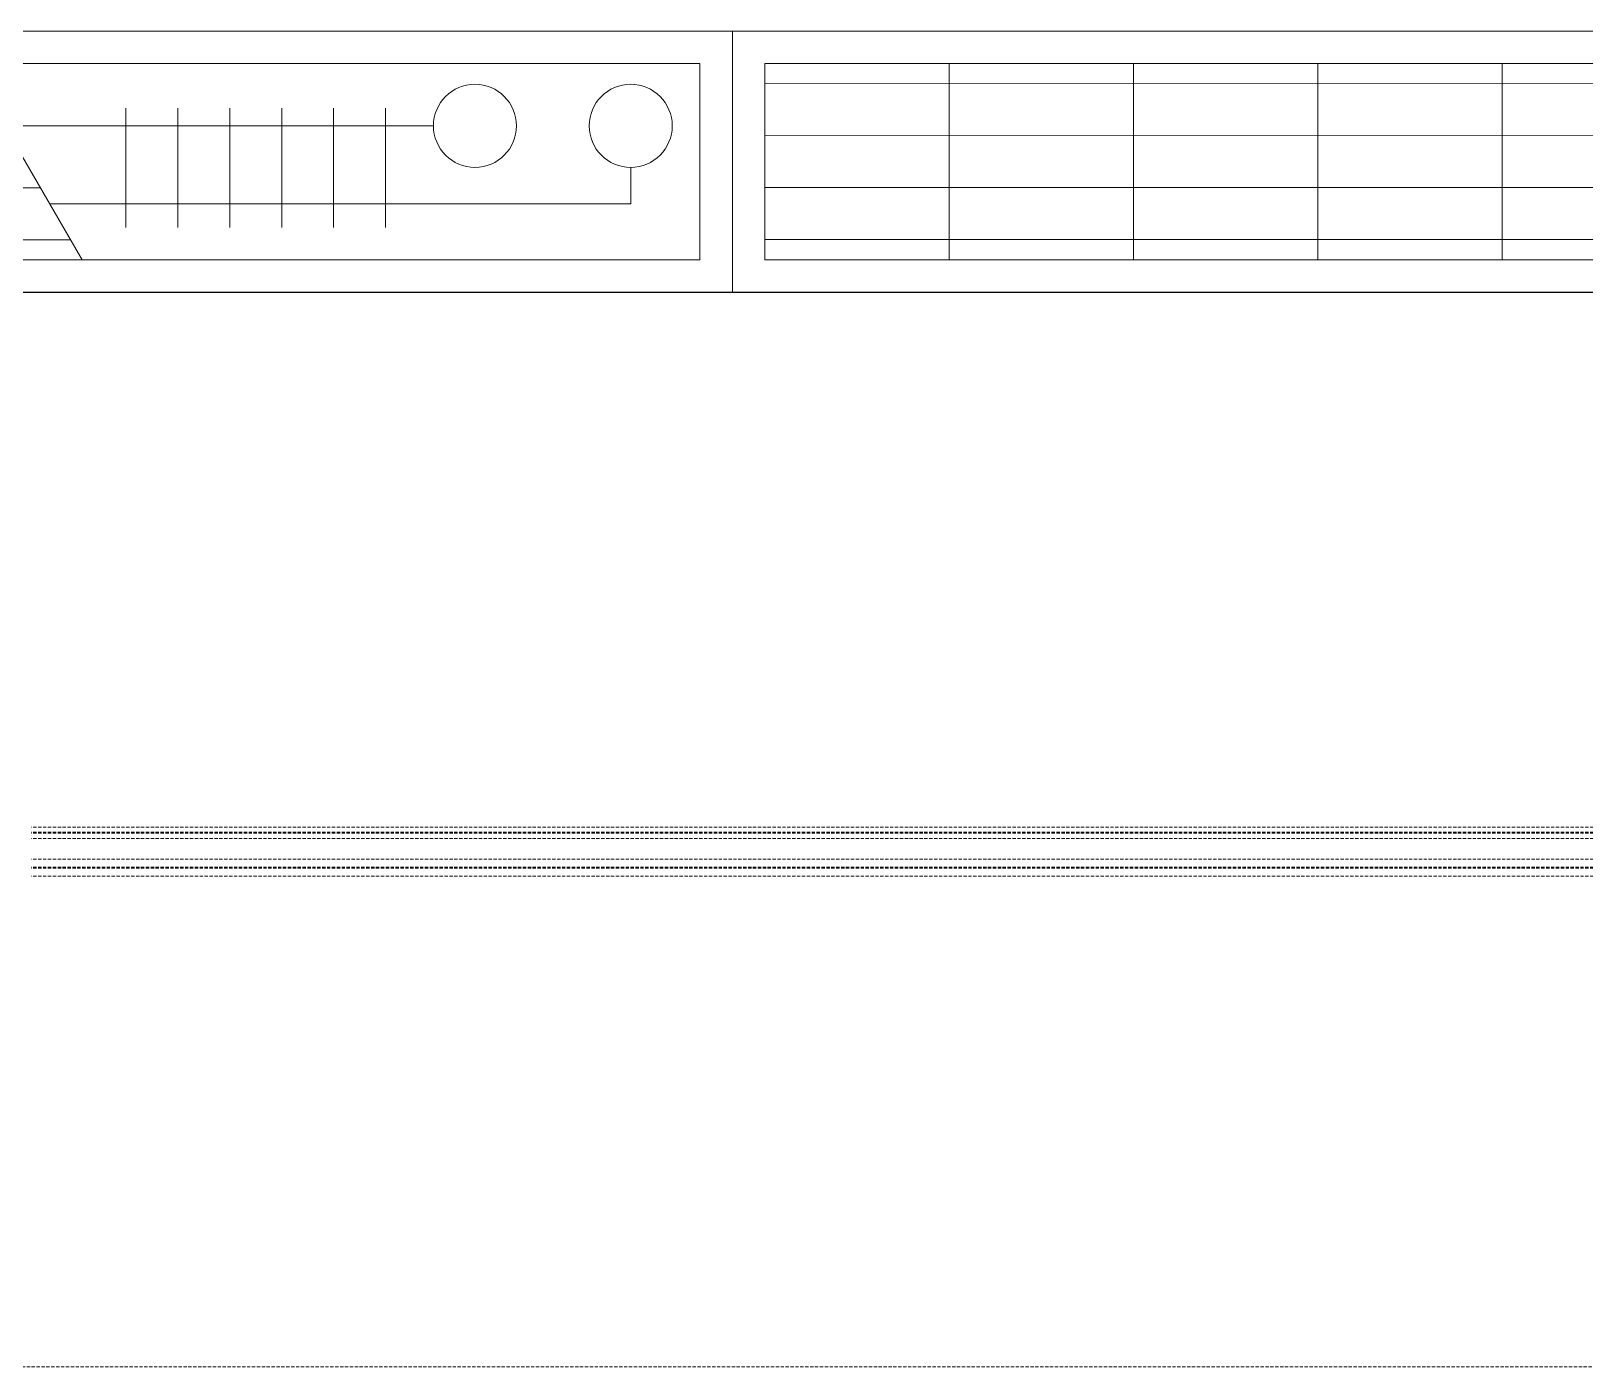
# Model space of a CAD drawing. Extents: x -1457 to 23780, y -2071 to 4205.
# Drawn here: x 7463.5 to 7582.5, y 284.7 to 387 of the extents above; entities that cross this region are included whole.
import ezdxf

# ---------------------------------------------------------------- set-up
doc = ezdxf.new("R2010")
doc.units = 0
doc.header["$MEASUREMENT"] = 0
doc.linetypes.add('HIDDEN', pattern=[0.375, 0.25, -0.125])
doc.layers.get('0').update_dxf_attribs({"color": 9, "lineweight": 9})
doc.layers.add('M-TEFRIS2-015', color=129, linetype='Continuous', lineweight=9)
doc.layers.add('T-KONVEKTOR', color=220, linetype='Continuous', lineweight=9)

# ---------------------------------------------------------------- blocks, each defined once
blk = doc.blocks.new('A$C4B7F52E3')
for p, q in [((250, 89.48), (0, 89.47)), ((250, 89.47), (0, 89.48)), ((0, 89.48), (0, 69.47)), ((250, 69.47), (250, 89.47)), ((0, 69.47), (250, 69.47))]:
    blk.add_line(p, q)
at = {"color": 252, "linetype": 'Continuous'}
for p, q in [((16.61, 71.95), (16.6, 86.99)), ((30.73, 71.95), (30.72, 86.99)), ((44.85, 71.95), (44.84, 86.99)), ((58.96, 71.95), (58.96, 86.99))]:
    blk.add_line(p, q, dxfattribs=at)
at = {"color": 252}
for p, q in [((191.48, 71.95), (200.19, 86.99)), ((199.29, 85.44), (2.49, 85.42)), ((203.55, 84.5), (203.55, 75.36)), ((207.52, 84.5), (207.52, 75.36)), ((211.5, 84.5), (211.5, 75.36)), ((215.48, 84.5), (215.48, 75.36)), ((219.45, 84.5), (219.45, 75.36)), ((223.43, 84.5), (223.43, 75.36)), ((242.21, 82.69), (197.7, 82.69)), ((242.21, 79.91), (242.21, 82.69)), ((196.99, 81.46), (2.49, 81.45)), ((194.68, 77.48), (2.49, 77.47)), ((227.1, 76.72), (194.25, 76.73)), ((192.38, 73.51), (2.49, 73.49))]:
    blk.add_line(p, q, dxfattribs=at)
blk.add_lwpolyline([(247.51, 86.99), (247.51, 71.95), (2.49, 71.95), (2.49, 86.99)], close=True)
for centre in [(230.28, 76.72), (242.21, 76.72)]:
    blk.add_circle(centre, 3.18, dxfattribs=at)

msp = doc.modelspace()

# ---------------------------------------------------------------- linework, layer by layer
at = {"layer": 'M-TEFRIS2-015', "linetype": 'HIDDEN', "lineweight": 0}
for p, q in [((7632.7, 326.05), (7463.53, 326.05)), ((7632.7, 325.65), (7463.53, 325.65)), ((7632.7, 325.58), (7463.53, 325.58)), ((7632.7, 325.18), (7463.53, 325.18)), ((7632.7, 323.58), (7463.53, 323.58)), ((7632.7, 322.98), (7463.53, 322.98)), ((7632.7, 322.9), (7463.53, 322.9)), ((7632.7, 322.3), (7463.53, 322.3)), ((7067.2, 284.7), (9765.58, 284.7))]:
    msp.add_line(p, q, dxfattribs=at)

# ---------------------------------------------------------------- block references
at = {"layer": 'T-KONVEKTOR', "xscale": -1, "rotation": 180}
for p in [(7267.25, 456.48), (7517.25, 456.48)]:
    msp.add_blockref('A$C4B7F52E3', p, dxfattribs=at)

doc.saveas('drawing.dxf')
